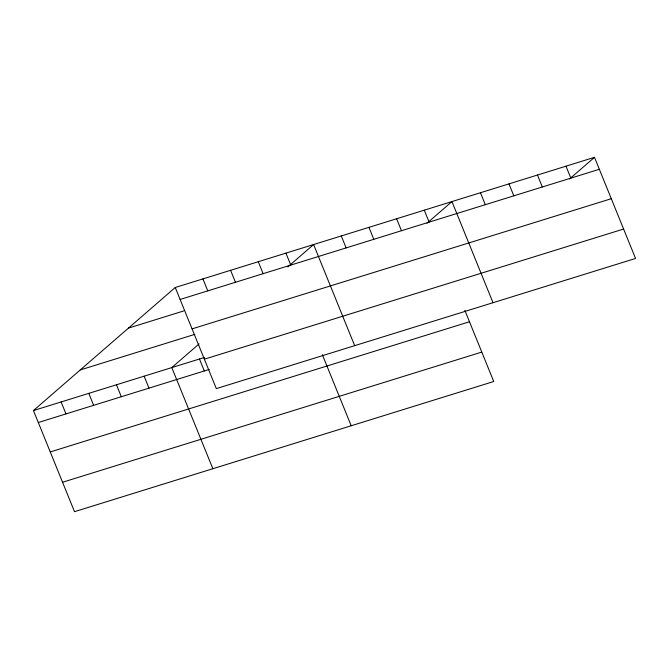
<?xml version="1.0" encoding="UTF-8"?>
<svg xmlns="http://www.w3.org/2000/svg" width="669" height="669" viewBox="0 0 669 669"><rect width="100%" height="100%" fill="white"/><g stroke="black" fill="none" stroke-linecap="round" stroke-linejoin="round"><path stroke-width="1" d="M464.855 310.374L493.739 381.506L74.51 511.676L33.45 410.549L175.261 287.494L594.49 157.324L635.55 258.451L216.321 388.622L175.261 287.494M199.094 343.899L171.799 367.59L212.859 468.718M287.862 266.872L313.602 244.536L354.67 345.664M426.989 223.237L451.951 201.586L493.011 302.714M569.528 178.983L594.49 157.324M180.112 299.453L599.34 169.282M128.465 328.103L183.799 310.918M192.062 328.88L611.29 198.71M80.247 369.94L194.88 334.349M33.45 410.549L204.405 357.463M204.371 359.194L623.6 229.032M38.309 422.507L209.263 369.422M50.259 451.935L469.479 321.764M62.568 482.249L481.797 352.078M565.982 166.18L570.833 178.138M537.475 175.027L542.325 186.986M508.967 183.883L513.817 195.841M480.459 192.731L485.309 204.689M424.28 210.175L429.138 222.133M396.608 218.763L401.467 230.721M368.945 227.36L373.795 239.318M341.274 235.948L346.132 247.906M285.931 253.133L290.789 265.091M322.316 354.629L351.2 425.76M258.267 261.721L263.118 273.68M230.596 270.309L235.455 282.268M202.924 278.906L207.783 290.864M199.462 359.002L204.321 370.961M144.128 376.179L148.986 388.137M116.456 384.775L121.315 396.734M88.785 393.364L93.643 405.322M61.122 401.952L65.972 413.91"/></g></svg>
